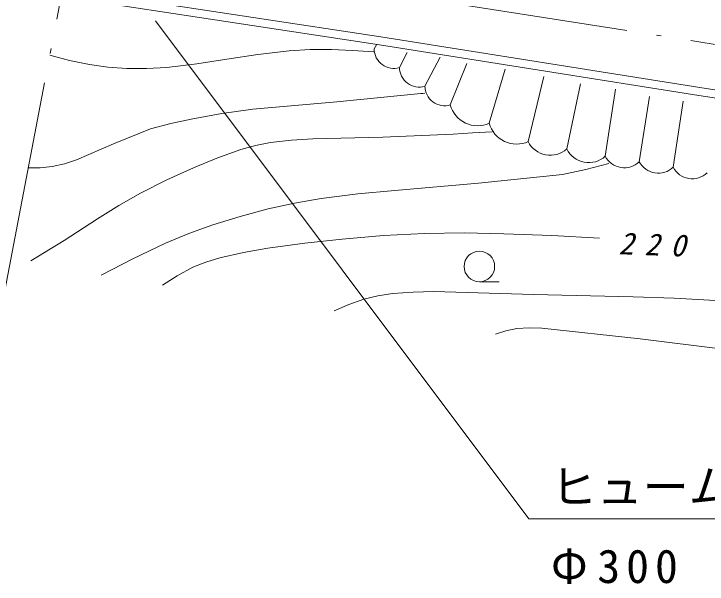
# Model space of a CAD drawing. Units: millimetres, scale not verified. Extents: x 61703 to 701703, y 4439 to 364439.
# Drawn here: x 95488 to 130198, y 229429 to 257976 of the extents above; entities that cross this region are included whole.
import ezdxf
from ezdxf.enums import TextEntityAlignment as Align

# ---------------------------------------------------------------- set-up
doc = ezdxf.new("R2010")
doc.units = ezdxf.units.MM
doc.header["$LTSCALE"] = 1000
doc.linetypes.add('LONG_DASHED_DOTTED', pattern=[15.25, 12, -1.5, 0.25, -1.5])
doc.layers.add('S-SUV', color=7, linetype='Continuous', lineweight=13)
doc.styles.add('ＭＳ ゴシック', font='')
doc.styles.get('ＭＳ ゴシック').set_extended_font_data('MS Gothic')

msp = doc.modelspace()

# ---------------------------------------------------------------- linework, layer by layer
at = {"layer": 'S-SUV', "linetype": 'LONG_DASHED_DOTTED'}
for p, q in [((94747, 242733), (102724, 284136)), ((99254, 261369), (136902, 255455))]:
    msp.add_line(p, q, dxfattribs=at)
at = {"layer": 'S-SUV'}
for p, q in [((97929, 259249), (113861, 256824)), ((113799, 256429), (97853, 258856)), ((102574, 257623), (121279, 232705)), ((113861, 256824), (129838, 254285)), ((109275, 256130), (110331, 256189)), ((110331, 256189), (111388, 256189)), ((111388, 256189), (112446, 256146)), ((113524, 256224), (113662, 256453)), ((129777, 253889), (113799, 256429)), ((97286, 255908), (98271, 255646)), ((106158, 255703), (107706, 255945)), ((107706, 255945), (109275, 256130)), ((112446, 256146), (113505, 256083)), ((114795, 255290), (115178, 256040)), ((98271, 255646), (99270, 255443)), ((103143, 255294), (104650, 255468)), ((104650, 255468), (106158, 255703)), ((116066, 254356), (116831, 255810)), ((117337, 253422), (118163, 255489)), ((99270, 255443), (100200, 255314)), ((100200, 255314), (101137, 255246)), ((101137, 255246), (102135, 255240)), ((102135, 255240), (103143, 255294)), ((119289, 252503), (120093, 255213)), ((121241, 251584), (122022, 254846)), ((123170, 251217), (123859, 254478)), ((125099, 250850), (125604, 254203)), ((129838, 254285), (136723, 253263)), ((111661, 253567), (115864, 253985)), ((115864, 253985), (115963, 253997)), ((115963, 253997), (116062, 254008)), ((126799, 250574), (127304, 253835)), ((136671, 252867), (129777, 253889)), ((107454, 253209), (111661, 253567)), ((128498, 250298), (129003, 253605)), ((105903, 252990), (107454, 253209)), ((103340, 252495), (104369, 252712)), ((104369, 252712), (105903, 252990)), ((102329, 252220), (103340, 252495)), ((100474, 251474), (102329, 252220)), ((117474, 251957), (118451, 252016)), ((118451, 252016), (119439, 252079)), ((108335, 251537), (109387, 251660)), ((109387, 251660), (110459, 251725)), ((110459, 251725), (113966, 251811)), ((113966, 251811), (117474, 251957)), ((98631, 250667), (100474, 251474)), ((106844, 251189), (107582, 251392)), ((107582, 251392), (108335, 251537)), ((105653, 250753), (106844, 251189)), ((98020, 250467), (98631, 250667)), ((104488, 250262), (105653, 250753)), ((96199, 250268), (96806, 250268)), ((96806, 250268), (97407, 250329)), ((97407, 250329), (98020, 250467)), ((103144, 249661), (104488, 250262)), ((124117, 250186), (125276, 250487)), ((118752, 249504), (122949, 249937)), ((122949, 249937), (124117, 250186)), ((101831, 249007), (103144, 249661)), ((114557, 249132), (118752, 249504)), ((100739, 248386), (101831, 249007)), ((110866, 248733), (112708, 248963)), ((112708, 248963), (114557, 249132)), ((109538, 248502), (110866, 248733)), ((99675, 247711), (100739, 248386)), ((106819, 247839), (108221, 248211)), ((108221, 248211), (109538, 248502)), ((105445, 247413), (106819, 247839)), ((98014, 246634), (99675, 247711)), ((104243, 246980), (105445, 247413)), ((103073, 246496), (104243, 246980)), ((111926, 246700), (113987, 246874)), ((113987, 246874), (116048, 246987)), ((116048, 246987), (118036, 247007)), ((118036, 247007), (120025, 246967)), ((120025, 246967), (122423, 246876)), ((122423, 246876), (124812, 246746)), ((96332, 245615), (98014, 246634)), ((101451, 245721), (103073, 246496)), ((108204, 246244), (110060, 246502)), ((110060, 246502), (111926, 246700)), ((106989, 246032), (108204, 246244)), ((105106, 245552), (105793, 245763)), ((105793, 245763), (106989, 246032)), ((99853, 244891), (101451, 245721)), ((104452, 245288), (105106, 245552)), ((103672, 244870), (104452, 245288)), ((102925, 244402), (103672, 244870)), ((118795, 244568), (119790, 244568)), ((114451, 243970), (115481, 244052)), ((115481, 244052), (116521, 244074)), ((116521, 244074), (121506, 243920)), ((112257, 243427), (113008, 243690)), ((113008, 243690), (113718, 243859)), ((113718, 243859), (114451, 243970)), ((121506, 243920), (126497, 243812)), ((126497, 243812), (128554, 243747)), ((128554, 243747), (130609, 243621)), ((111527, 243106), (112257, 243427)), ((119594, 241939), (120125, 242107)), ((120125, 242107), (120678, 242218)), ((120678, 242218), (121291, 242263)), ((121291, 242263), (121923, 242249)), ((121923, 242249), (126846, 241705)), ((126846, 241705), (131723, 241106)), ((121279, 232705), (138038, 232705))]:
    msp.add_line(p, q, dxfattribs=at)
msp.add_circle((118795, 245333), 765, dxfattribs=at)
for centre, radius, start, end in [((114510, 256233), 986, 180.5562, 286.8164), ((115781, 255299), 986, 180.5562, 286.8164), ((117051, 254365), 986, 180.5562, 286.8164), ((118702, 253789), 1414, 195.063, 294.5347), ((120654, 252870), 1414, 195.063, 294.5347), ((122343, 252124), 1227, 206.0856, 312.3458), ((124272, 251757), 1227, 206.0856, 312.3458), ((126052, 251349), 1076, 207.6589, 313.9191), ((127752, 251073), 1076, 207.6589, 313.9191), ((129451, 250798), 1076, 207.6589, 313.9191)]:
    msp.add_arc(centre, radius, start, end, dxfattribs=at)

# ---------------------------------------------------------------- texts
at = {"layer": 'S-SUV', "style": 'ＭＳ ゴシック'}
msp.add_text('ヒューム管', height=1686, dxfattribs=at).set_placement((122376, 232952), align=Align.BOTTOM_LEFT)
at = {"layer": 'S-SUV', "insert": (125753, 245928), "char_height": 1100, "attachment_point": 7, "rotation": 358, "style": 'ＭＳ ゴシック'}
msp.add_mtext('\\T1.73;\\Q15;220', dxfattribs=at)
at = {"layer": 'S-SUV', "insert": (122376, 229429), "char_height": 1686, "attachment_point": 7, "style": 'ＭＳ ゴシック'}
msp.add_mtext('\\T1.26;Φ300\\~L=4.8', dxfattribs=at)

doc.saveas('drawing.dxf')
